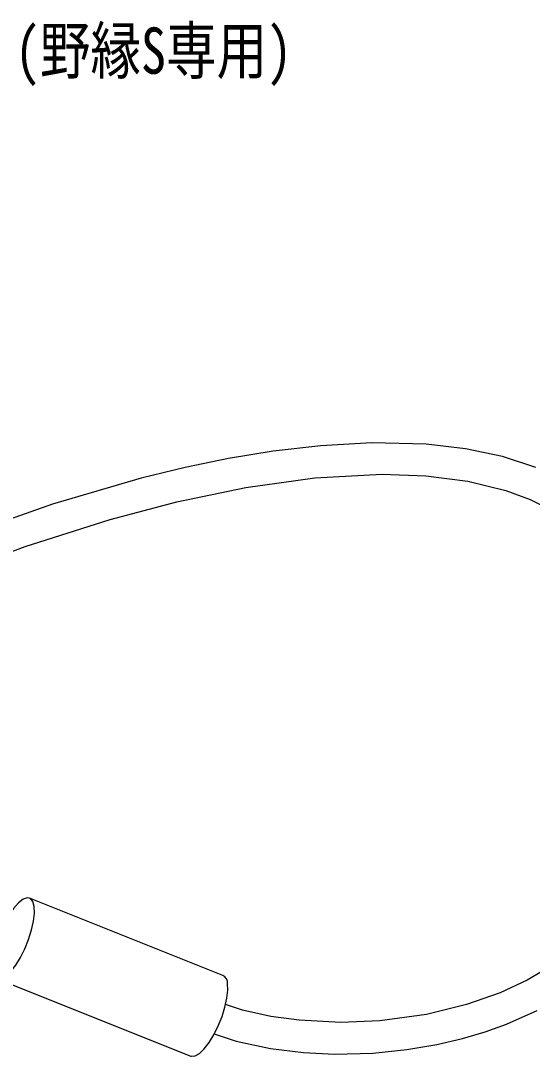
# Model space of a CAD drawing. Units: millimetres on the paper. Extents: x -3.97 to 3.97, y -2.75 to 2.75.
# Drawn here: x 2.595 to 3.051, y -1.566 to -0.643 of the extents above; entities that cross this region are included whole.
import ezdxf
from ezdxf.enums import TextEntityAlignment as Align

# ---------------------------------------------------------------- set-up
doc = ezdxf.new("R2010")
doc.units = ezdxf.units.MM
doc.header["$LTSCALE"] = 0.03
doc.layers.add('0-0_文字･図枠･寸法', color=7, linetype='Continuous')
doc.layers.add('0-2_BBカチットワイヤー', color=7, linetype='Continuous')
doc.styles.add('ＭＳ ゴシック', font='')
doc.styles.get('ＭＳ ゴシック').set_extended_font_data('MS Gothic')

msp = doc.modelspace()

# ---------------------------------------------------------------- linework, layer by layer
at = {"layer": '0-2_BBカチットワイヤー'}
for p, q in [((2.77532, -1.49415), (2.60273, -1.42528)), ((2.57458, -1.49741), (2.74663, -1.56606))]:
    msp.add_line(p, q, dxfattribs=at)
for points in [[(3.0246, -1.03142), (2.99181, -1.02446), (2.95661, -1.02039), (2.90825, -1.01922), (2.8626, -1.02177), (2.82, -1.0267), (2.78038, -1.03321), (2.74148, -1.04124), (2.70221, -1.0508), (2.62318, -1.07392), (2.54558, -1.10126), (2.4697, -1.13215), (2.41406, -1.15752), (2.35969, -1.18482), (2.30675, -1.21409), (2.2535, -1.24655), (2.21724, -1.27071), (2.18156, -1.29677), (2.17096, -1.30538)], [(3.05449, -1.04132), (3.0246, -1.03142)], [(2.18496, -1.33026), (2.20612, -1.31354), (2.24046, -1.28894), (2.28197, -1.26183), (2.32594, -1.23548), (2.36983, -1.21127), (2.41346, -1.18907), (2.45663, -1.16874), (2.52715, -1.13868), (2.59893, -1.11177), (2.67464, -1.08758), (2.73412, -1.07186), (2.79571, -1.05906), (2.85719, -1.05056), (2.91736, -1.04725), (2.95629, -1.04859), (2.99371, -1.05332), (3.02759, -1.06158), (3.04952, -1.06973), (3.06832, -1.07916)], [(2.57463, -1.49739), (2.57468, -1.4974), (2.57799, -1.49709), (2.58185, -1.49485), (2.58606, -1.49079), (2.5904, -1.48514), (2.59463, -1.47821), (2.59852, -1.47036), (2.60187, -1.46202), (2.60449, -1.45363), (2.60624, -1.44566), (2.60703, -1.43852), (2.60681, -1.43261), (2.6056, -1.42825), (2.60346, -1.42566), (2.60051, -1.42499), (2.5969, -1.42628), (2.59284, -1.42945), (2.58853, -1.43433), (2.58621, -1.43756)], [(3.10777, -1.45012), (3.09787, -1.46103), (3.08838, -1.46997), (3.07883, -1.47782), (3.06533, -1.48737), (3.0468, -1.49827), (3.02272, -1.50956), (2.99274, -1.52019), (2.95679, -1.529), (2.91522, -1.53477), (2.88056, -1.53616), (2.8433, -1.53417), (2.81795, -1.53071), (2.79269, -1.52515), (2.77758, -1.52008)], [(2.74663, -1.56606), (2.74728, -1.56626), (2.75058, -1.56595), (2.75445, -1.56371), (2.75866, -1.55965), (2.763, -1.55401), (2.76723, -1.54707), (2.77112, -1.53922), (2.77447, -1.53088), (2.77709, -1.52249), (2.77884, -1.51452), (2.77963, -1.50739), (2.77941, -1.50148)], [(2.76745, -1.54624), (2.78698, -1.55265), (2.81779, -1.55921), (2.84723, -1.56286), (2.87497, -1.56422), (2.90903, -1.56339), (2.9395, -1.56033), (2.96622, -1.5558), (2.98913, -1.55044), (3.00917, -1.54451), (3.02836, -1.53761), (3.05552, -1.52544)]]:
    msp.add_lwpolyline(points, dxfattribs=at)
msp.add_arc((2.77158, -1.50104), 0.00784, 356.78639, 61.46747, dxfattribs=at)

# ---------------------------------------------------------------- texts
at = {"layer": '0-0_文字･図枠･寸法', "style": 'ＭＳ ゴシック', "width": 0.8}
msp.add_text('(野縁S専用)', height=0.04128, dxfattribs=at).set_placement((2.58955, -0.70246), align=Align.BOTTOM_LEFT)

doc.saveas('drawing.dxf')
